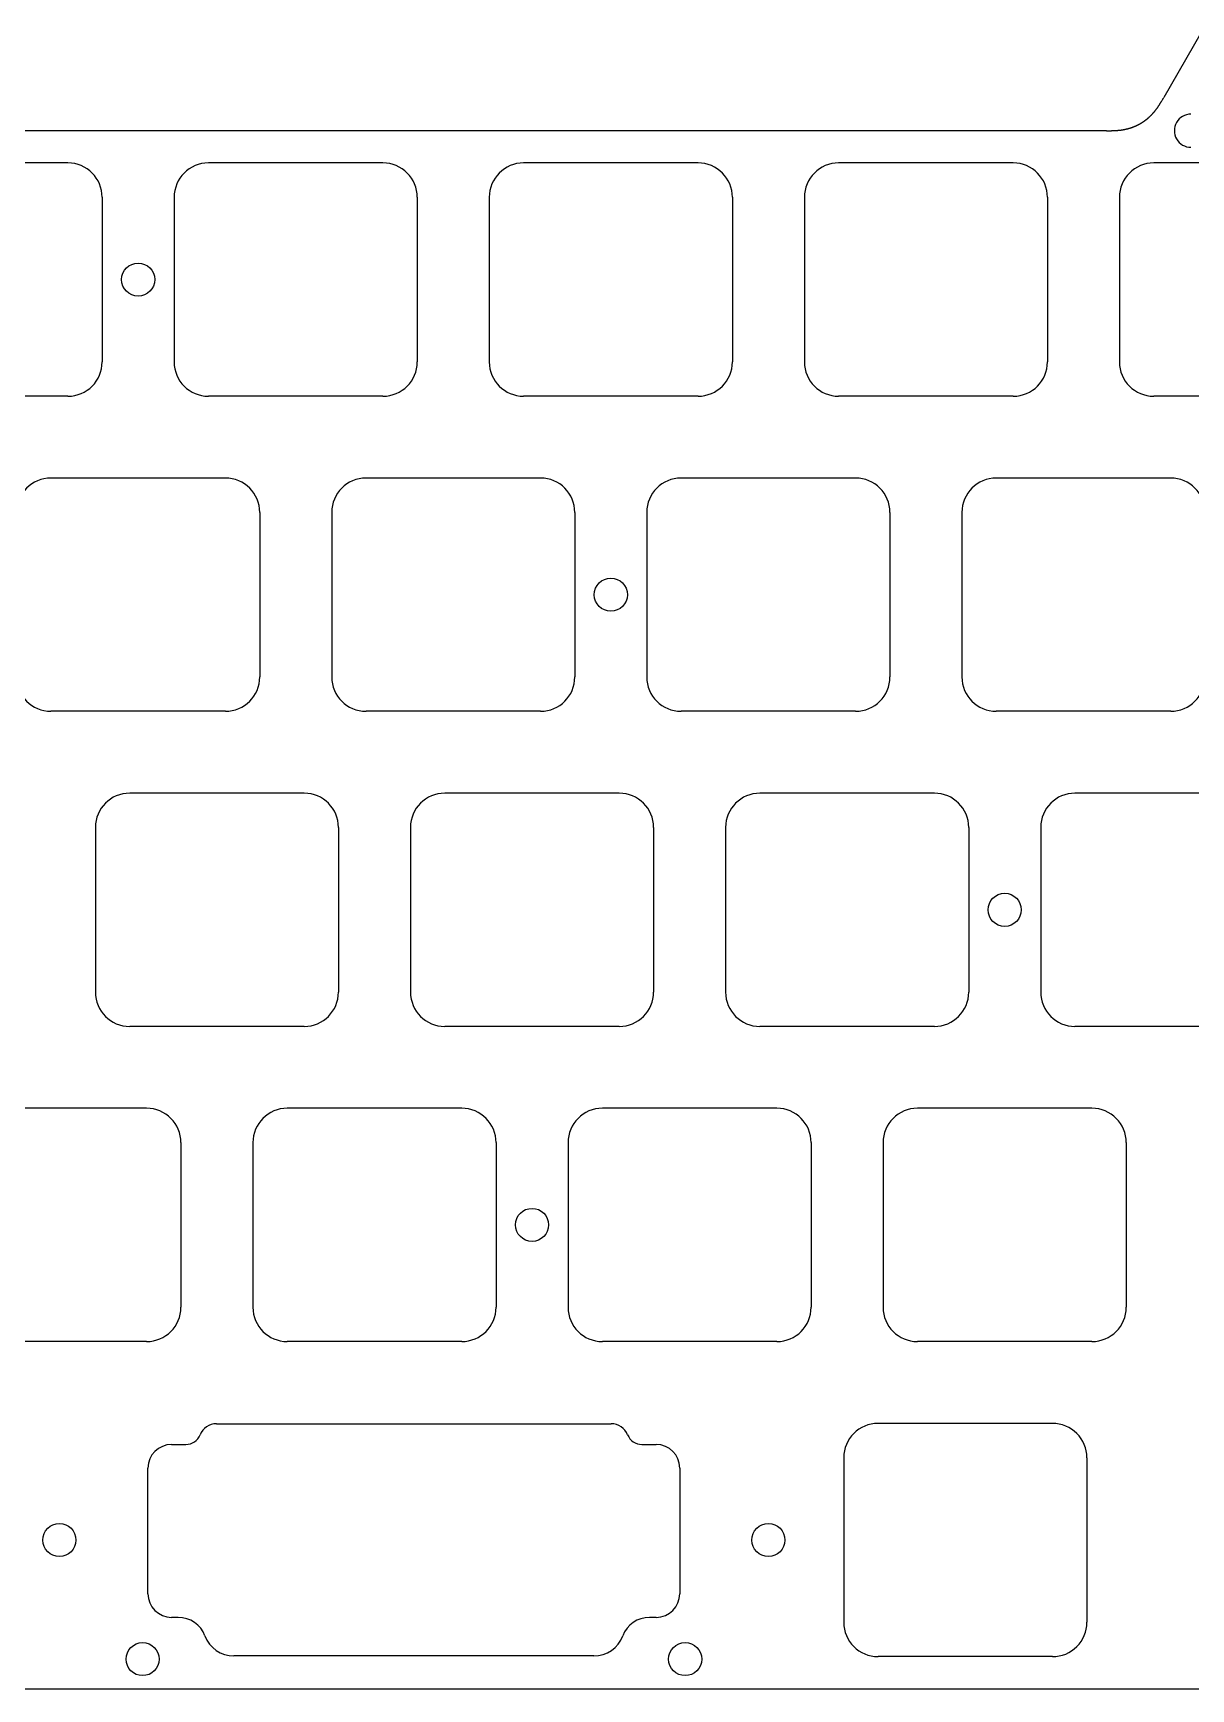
# Model space of a CAD drawing. Header units: millimetres. Extents: x -9 to 276, y -92 to 16.
# Drawn here: x 60.3 to 130.3, y -85.2 to 14.9 of the extents above; entities that cross this region are included whole.
import ezdxf

# ---------------------------------------------------------------- set-up
doc = ezdxf.new("R2010")
doc.units = ezdxf.units.MM
doc.layers.add('Edge.Cuts', color=53, linetype='CONTINUOUS', true_color=0xc8a339)

msp = doc.modelspace()

# ---------------------------------------------------------------- linework, layer by layer
at = {"layer": 'Edge.Cuts', "linetype": 'CONTINUOUS'}
for p, q in [((130.925129, 14.9), (128.673462, 11)), ((127.981266, 10.003367), (127.992253, 10.015166)), ((127.992253, 10.015166), (128.003208, 10.027046)), ((128.003208, 10.027046), (128.014131, 10.03901)), ((128.014131, 10.03901), (128.025024, 10.051058)), ((128.025024, 10.051058), (128.035888, 10.063193)), ((128.035888, 10.063193), (128.046723, 10.075416)), ((128.046723, 10.075416), (128.057532, 10.087729)), ((128.057532, 10.087729), (128.068315, 10.100134)), ((128.068315, 10.100134), (128.079074, 10.112632)), ((128.079074, 10.112632), (128.089811, 10.125226)), ((128.089811, 10.125226), (128.100526, 10.137918)), ((128.100526, 10.137918), (128.111221, 10.15071)), ((128.111221, 10.15071), (128.121898, 10.163604)), ((128.121898, 10.163604), (128.132559, 10.176603)), ((128.132559, 10.176603), (128.143204, 10.189709)), ((128.143204, 10.189709), (128.153837, 10.202926)), ((128.153837, 10.202926), (128.164458, 10.216255)), ((128.164458, 10.216255), (128.17507, 10.229701)), ((128.17507, 10.229701), (128.185675, 10.243266)), ((128.185675, 10.243266), (128.196275, 10.256954)), ((128.196275, 10.256954), (128.206872, 10.270768)), ((128.206872, 10.270768), (128.21747, 10.284713)), ((128.21747, 10.284713), (128.228069, 10.298793)), ((128.228069, 10.298793), (128.238674, 10.313011)), ((128.238674, 10.313011), (128.249287, 10.327374)), ((128.249287, 10.327374), (128.259912, 10.341886)), ((128.259912, 10.341886), (128.270551, 10.356552)), ((128.270551, 10.356552), (128.281208, 10.371379)), ((128.281208, 10.371379), (128.291888, 10.386373)), ((128.291888, 10.386373), (128.302594, 10.401541)), ((128.302594, 10.401541), (128.313331, 10.416891)), ((128.313331, 10.416891), (128.324103, 10.43243)), ((128.324103, 10.43243), (128.334918, 10.448169)), ((128.334918, 10.448169), (128.345779, 10.464116)), ((128.345779, 10.464116), (128.356694, 10.480284)), ((128.356694, 10.480284), (128.367671, 10.496683)), ((128.367671, 10.496683), (128.378715, 10.513327)), ((128.378715, 10.513327), (128.389838, 10.530232)), ((128.389838, 10.530232), (128.401048, 10.547414)), ((128.401048, 10.547414), (128.412357, 10.564892)), ((128.412357, 10.564892), (128.423777, 10.582688)), ((128.423777, 10.582688), (128.435323, 10.600826)), ((128.435323, 10.600826), (128.447011, 10.619335)), ((128.447011, 10.619335), (128.458861, 10.638248)), ((128.458861, 10.638248), (128.470896, 10.657604)), ((128.470896, 10.657604), (128.483142, 10.67745)), ((128.483142, 10.67745), (128.495632, 10.697841)), ((128.495632, 10.697841), (128.508406, 10.718846)), ((128.508406, 10.718846), (128.521514, 10.74055)), ((128.521514, 10.74055), (128.535019, 10.763064)), ((128.535019, 10.763064), (128.549006, 10.786532)), ((128.549006, 10.786532), (128.563586, 10.811149)), ((128.563586, 10.811149), (128.578924, 10.837196)), ((128.578924, 10.837196), (128.595266, 10.865098)), ((128.595266, 10.865098), (128.613018, 10.89556)), ((128.613018, 10.89556), (128.632962, 10.929928)), ((128.632962, 10.929928), (128.657009, 10.971507)), ((128.657009, 10.971507), (128.673462, 11)), ((125.714859, 9.008549), (125.726824, 9.009146)), ((125.726824, 9.009146), (125.738811, 9.009769)), ((125.738811, 9.009769), (125.750817, 9.01042)), ((125.750817, 9.01042), (125.762844, 9.011099)), ((125.762844, 9.011099), (125.774891, 9.011808)), ((125.774891, 9.011808), (125.786959, 9.012545)), ((125.786959, 9.012545), (125.799046, 9.013313)), ((125.799046, 9.013313), (125.811154, 9.014112)), ((125.811154, 9.014112), (125.823282, 9.014942)), ((125.823282, 9.014942), (125.835429, 9.015804)), ((125.835429, 9.015804), (125.847597, 9.016698)), ((125.847597, 9.016698), (125.859784, 9.017625)), ((125.859784, 9.017625), (125.871992, 9.018586)), ((125.871992, 9.018586), (125.884219, 9.019582)), ((125.884219, 9.019582), (125.896465, 9.020612)), ((125.896465, 9.020612), (125.908732, 9.021678)), ((125.908732, 9.021678), (125.921018, 9.02278)), ((125.921018, 9.02278), (125.933324, 9.023919)), ((125.933324, 9.023919), (125.945649, 9.025095)), ((125.945649, 9.025095), (125.957994, 9.026309)), ((125.957994, 9.026309), (125.970358, 9.027562)), ((125.970358, 9.027562), (125.982741, 9.028854)), ((125.982741, 9.028854), (125.995144, 9.030185)), ((125.995144, 9.030185), (126.007566, 9.031557)), ((126.007566, 9.031557), (126.020007, 9.03297)), ((126.020007, 9.03297), (126.032467, 9.034424)), ((126.032467, 9.034424), (126.044947, 9.035921)), ((126.044947, 9.035921), (126.057445, 9.03746)), ((126.057445, 9.03746), (126.069963, 9.039043)), ((126.069963, 9.039043), (126.082499, 9.040669)), ((126.082499, 9.040669), (126.095055, 9.042341)), ((126.095055, 9.042341), (126.107629, 9.044057)), ((126.107629, 9.044057), (126.120222, 9.045819)), ((126.120222, 9.045819), (126.132834, 9.047627)), ((126.132834, 9.047627), (126.145464, 9.049483)), ((126.145464, 9.049483), (126.158113, 9.051386)), ((126.158113, 9.051386), (126.17078, 9.053337)), ((126.17078, 9.053337), (126.183467, 9.055337)), ((126.183467, 9.055337), (126.196171, 9.057386)), ((126.196171, 9.057386), (126.208894, 9.059485)), ((126.208894, 9.059485), (126.221636, 9.061635)), ((126.221636, 9.061635), (126.234395, 9.063836)), ((126.234395, 9.063836), (126.247173, 9.066089)), ((126.247173, 9.066089), (126.259969, 9.068394)), ((126.259969, 9.068394), (126.272784, 9.070753)), ((126.272784, 9.070753), (126.285616, 9.073164)), ((126.285616, 9.073164), (126.298466, 9.07563)), ((126.298466, 9.07563), (126.311335, 9.078151)), ((126.311335, 9.078151), (126.324221, 9.080728)), ((126.324221, 9.080728), (126.337126, 9.08336)), ((126.337126, 9.08336), (126.350048, 9.086049)), ((126.350048, 9.086049), (126.362988, 9.088795)), ((126.362988, 9.088795), (126.375945, 9.091598)), ((126.375945, 9.091598), (126.388921, 9.094461)), ((126.388921, 9.094461), (126.401914, 9.097382)), ((126.401914, 9.097382), (126.414924, 9.100363)), ((126.414924, 9.100363), (126.427952, 9.103404)), ((126.427952, 9.103404), (126.440998, 9.106506)), ((126.440998, 9.106506), (126.454061, 9.109669)), ((126.454061, 9.109669), (126.467141, 9.112894)), ((126.467141, 9.112894), (126.480239, 9.116182)), ((126.480239, 9.116182), (126.493354, 9.119534)), ((126.493354, 9.119534), (126.506486, 9.122949)), ((126.506486, 9.122949), (126.519635, 9.126428)), ((126.519635, 9.126428), (126.532802, 9.129973)), ((126.532802, 9.129973), (126.545985, 9.133583)), ((126.545985, 9.133583), (126.559186, 9.137259)), ((126.559186, 9.137259), (126.572403, 9.141002)), ((126.572403, 9.141002), (126.585637, 9.144813)), ((126.585637, 9.144813), (126.598889, 9.148692)), ((126.598889, 9.148692), (126.612157, 9.152639)), ((126.612157, 9.152639), (126.625441, 9.156656)), ((126.625441, 9.156656), (126.638743, 9.160742)), ((126.638743, 9.160742), (126.652061, 9.164899)), ((126.652061, 9.164899), (126.665396, 9.169127)), ((126.665396, 9.169127), (126.678747, 9.173427)), ((126.678747, 9.173427), (126.692114, 9.177799)), ((126.692114, 9.177799), (126.705498, 9.182244)), ((126.705498, 9.182244), (126.718899, 9.186762)), ((126.718899, 9.186762), (126.732316, 9.191354)), ((126.732316, 9.191354), (126.745749, 9.196021)), ((126.745749, 9.196021), (126.759198, 9.200763)), ((126.759198, 9.200763), (126.772663, 9.205581)), ((126.772663, 9.205581), (126.786145, 9.210476)), ((126.786145, 9.210476), (126.793542, 9.213192)), ((126.793542, 9.213192), (126.80093, 9.215925)), ((126.80093, 9.215925), (126.80831, 9.218677)), ((126.80831, 9.218677), (126.815681, 9.221447)), ((126.815681, 9.221447), (126.823044, 9.224236)), ((126.823044, 9.224236), (126.830398, 9.227042)), ((126.830398, 9.227042), (126.837744, 9.229867)), ((126.837744, 9.229867), (126.845081, 9.232709)), ((126.845081, 9.232709), (126.85241, 9.23557)), ((126.85241, 9.23557), (126.85973, 9.238449)), ((126.85973, 9.238449), (126.867041, 9.241346)), ((126.867041, 9.241346), (126.874343, 9.244261)), ((126.874343, 9.244261), (126.881637, 9.247194)), ((126.881637, 9.247194), (126.888922, 9.250146)), ((126.888922, 9.250146), (126.896199, 9.253115)), ((126.896199, 9.253115), (126.903466, 9.256102)), ((126.903466, 9.256102), (126.910725, 9.259107)), ((126.910725, 9.259107), (126.917975, 9.26213)), ((126.917975, 9.26213), (126.925216, 9.265172)), ((126.925216, 9.265172), (126.932448, 9.268231)), ((126.932448, 9.268231), (126.939671, 9.271308)), ((126.939671, 9.271308), (126.946886, 9.274403)), ((126.946886, 9.274403), (126.954091, 9.277516)), ((126.954091, 9.277516), (126.961288, 9.280647)), ((126.961288, 9.280647), (126.968475, 9.283795)), ((126.968475, 9.283795), (126.975654, 9.286962)), ((126.975654, 9.286962), (126.982823, 9.290147)), ((126.982823, 9.290147), (126.989983, 9.293349)), ((126.989983, 9.293349), (126.997134, 9.296569)), ((126.997134, 9.296569), (127.004277, 9.299807)), ((127.004277, 9.299807), (127.011409, 9.303063)), ((127.011409, 9.303063), (127.018533, 9.306337)), ((127.018533, 9.306337), (127.025648, 9.309628)), ((127.025648, 9.309628), (127.032753, 9.312937)), ((127.032753, 9.312937), (127.039849, 9.316264)), ((127.039849, 9.316264), (127.046936, 9.319609)), ((127.046936, 9.319609), (127.054014, 9.322971)), ((127.054014, 9.322971), (127.061082, 9.326351)), ((127.061082, 9.326351), (127.068141, 9.329749)), ((127.068141, 9.329749), (127.07519, 9.333165)), ((127.07519, 9.333165), (127.08223, 9.336598)), ((127.08223, 9.336598), (127.089261, 9.340049)), ((127.089261, 9.340049), (127.096282, 9.343517)), ((127.096282, 9.343517), (127.103294, 9.347003)), ((127.103294, 9.347003), (127.110296, 9.350507)), ((127.110296, 9.350507), (127.117289, 9.354029)), ((127.117289, 9.354029), (127.124272, 9.357567)), ((127.124272, 9.357567), (127.131246, 9.361124)), ((127.131246, 9.361124), (127.13821, 9.364698)), ((127.13821, 9.364698), (127.145165, 9.36829)), ((127.145165, 9.36829), (127.15211, 9.371899)), ((127.15211, 9.371899), (127.159045, 9.375526)), ((127.159045, 9.375526), (127.165971, 9.37917)), ((127.165971, 9.37917), (127.172886, 9.382831)), ((127.172886, 9.382831), (127.179793, 9.386511)), ((127.179793, 9.386511), (127.186689, 9.390207)), ((127.186689, 9.390207), (127.193576, 9.393921)), ((127.193576, 9.393921), (127.200452, 9.397653)), ((127.200452, 9.397653), (127.207319, 9.401402)), ((127.207319, 9.401402), (127.214176, 9.405168)), ((127.214176, 9.405168), (127.221024, 9.408952)), ((127.221024, 9.408952), (127.227861, 9.412753)), ((127.227861, 9.412753), (127.234689, 9.416572)), ((127.234689, 9.416572), (127.241506, 9.420407)), ((127.241506, 9.420407), (127.248314, 9.424261)), ((127.248314, 9.424261), (127.255111, 9.428131)), ((127.255111, 9.428131), (127.261899, 9.432019)), ((127.261899, 9.432019), (127.268676, 9.435924)), ((127.268676, 9.435924), (127.275443, 9.439846)), ((127.275443, 9.439846), (127.282201, 9.443786)), ((127.282201, 9.443786), (127.288948, 9.447743)), ((127.288948, 9.447743), (127.295685, 9.451717)), ((127.295685, 9.451717), (127.302412, 9.455709)), ((127.302412, 9.455709), (127.309129, 9.459717)), ((127.309129, 9.459717), (127.315835, 9.463743)), ((127.315835, 9.463743), (127.322532, 9.467786)), ((127.322532, 9.467786), (127.329217, 9.471846)), ((127.329217, 9.471846), (127.335893, 9.475924)), ((127.335893, 9.475924), (127.342559, 9.480018)), ((127.342559, 9.480018), (127.349214, 9.48413)), ((127.349214, 9.48413), (127.355859, 9.488258)), ((127.355859, 9.488258), (127.362493, 9.492404)), ((127.362493, 9.492404), (127.369117, 9.496567)), ((127.369117, 9.496567), (127.375731, 9.500747)), ((127.375731, 9.500747), (127.382334, 9.504944)), ((127.382334, 9.504944), (127.388926, 9.509158)), ((127.388926, 9.509158), (127.395508, 9.513389)), ((127.395508, 9.513389), (127.40208, 9.517637)), ((127.40208, 9.517637), (127.408641, 9.521903)), ((127.408641, 9.521903), (127.415192, 9.526185)), ((127.415192, 9.526185), (127.421732, 9.530484)), ((127.421732, 9.530484), (127.428261, 9.5348)), ((127.428261, 9.5348), (127.43478, 9.539133)), ((127.43478, 9.539133), (127.441288, 9.543483)), ((127.441288, 9.543483), (127.447785, 9.54785)), ((127.447785, 9.54785), (127.454272, 9.552233)), ((127.454272, 9.552233), (127.460747, 9.556634)), ((127.460747, 9.556634), (127.467213, 9.561051)), ((127.467213, 9.561051), (127.473667, 9.565486)), ((127.473667, 9.565486), (127.480111, 9.569937)), ((127.480111, 9.569937), (127.486543, 9.574405)), ((127.486543, 9.574405), (127.492965, 9.57889)), ((127.492965, 9.57889), (127.499376, 9.583391)), ((127.499376, 9.583391), (127.505776, 9.58791)), ((127.505776, 9.58791), (127.512165, 9.592445)), ((127.512165, 9.592445), (127.518544, 9.596997)), ((127.518544, 9.596997), (127.524911, 9.601566)), ((127.524911, 9.601566), (127.531267, 9.606151)), ((127.531267, 9.606151), (127.537612, 9.610753)), ((127.537612, 9.610753), (127.543947, 9.615372)), ((127.543947, 9.615372), (127.55027, 9.620008)), ((127.55027, 9.620008), (127.556582, 9.62466)), ((127.556582, 9.62466), (127.562883, 9.629329)), ((127.562883, 9.629329), (127.569173, 9.634014)), ((127.569173, 9.634014), (127.575451, 9.638717)), ((127.575451, 9.638717), (127.581719, 9.643435)), ((127.581719, 9.643435), (127.587975, 9.648171)), ((127.587975, 9.648171), (127.59422, 9.652923)), ((127.59422, 9.652923), (127.600454, 9.657691)), ((127.600454, 9.657691), (127.606676, 9.662476)), ((127.606676, 9.662476), (127.612888, 9.667278)), ((127.612888, 9.667278), (127.619088, 9.672096)), ((127.619088, 9.672096), (127.625276, 9.676931)), ((127.625276, 9.676931), (127.631453, 9.681782)), ((127.631453, 9.681782), (127.637619, 9.68665)), ((127.637619, 9.68665), (127.643774, 9.691534)), ((127.643774, 9.691534), (127.649916, 9.696434)), ((127.649916, 9.696434), (127.656048, 9.701351)), ((127.656048, 9.701351), (127.662168, 9.706285)), ((127.662168, 9.706285), (127.668276, 9.711235)), ((127.668276, 9.711235), (127.674373, 9.716201)), ((127.674373, 9.716201), (127.680459, 9.721184)), ((127.680459, 9.721184), (127.686533, 9.726183)), ((127.686533, 9.726183), (127.692595, 9.731198)), ((127.692595, 9.731198), (127.698645, 9.73623)), ((127.698645, 9.73623), (127.704684, 9.741278)), ((127.704684, 9.741278), (127.710712, 9.746342)), ((127.710712, 9.746342), (127.716727, 9.751423)), ((127.716727, 9.751423), (127.722731, 9.75652)), ((127.722731, 9.75652), (127.728723, 9.761633)), ((127.728723, 9.761633), (127.734704, 9.766763)), ((127.734704, 9.766763), (127.740672, 9.771909)), ((127.740672, 9.771909), (127.746629, 9.777071)), ((127.746629, 9.777071), (127.752574, 9.782249)), ((127.752574, 9.782249), (127.758507, 9.787443)), ((127.758507, 9.787443), (127.764428, 9.792654)), ((127.764428, 9.792654), (127.770338, 9.797881)), ((127.770338, 9.797881), (127.776235, 9.803124)), ((127.776235, 9.803124), (127.78212, 9.808383)), ((127.78212, 9.808383), (127.787994, 9.813658)), ((127.787994, 9.813658), (127.793855, 9.818949)), ((127.793855, 9.818949), (127.799705, 9.824257)), ((127.799705, 9.824257), (127.805542, 9.82958)), ((127.805542, 9.82958), (127.811367, 9.834919)), ((127.811367, 9.834919), (127.811875, 9.835386)), ((127.811875, 9.835386), (127.823466, 9.846097)), ((127.823466, 9.846097), (127.835011, 9.856873)), ((127.835011, 9.856873), (127.846511, 9.867716)), ((127.846511, 9.867716), (127.857966, 9.878626)), ((127.857966, 9.878626), (127.869377, 9.889605)), ((127.869377, 9.889605), (127.880745, 9.900653)), ((127.880745, 9.900653), (127.892071, 9.911771)), ((127.892071, 9.911771), (127.903355, 9.92296)), ((127.903355, 9.92296), (127.914599, 9.934222)), ((127.914599, 9.934222), (127.925804, 9.945556)), ((127.925804, 9.945556), (127.93697, 9.956965)), ((127.93697, 9.956965), (127.948098, 9.968449)), ((127.948098, 9.968449), (127.959189, 9.98001)), ((127.959189, 9.98001), (127.970245, 9.991649)), ((127.970245, 9.991649), (127.981266, 10.003367)), ((125.209361, 9), (36.715638, 9)), ((125.209361, 9), (125.253561, 9.000006)), ((125.253561, 9.000006), (125.298122, 9.000051)), ((125.298122, 9.000051), (125.320537, 9.0001)), ((125.320537, 9.0001), (125.343041, 9.000173)), ((125.343041, 9.000173), (125.365633, 9.000275)), ((125.365633, 9.000275), (125.388313, 9.000411)), ((125.388313, 9.000411), (125.411082, 9.000585)), ((125.411082, 9.000585), (125.433937, 9.000803)), ((125.433937, 9.000803), (125.456879, 9.001069)), ((125.456879, 9.001069), (125.479908, 9.001387)), ((125.479908, 9.001387), (125.503023, 9.001764)), ((125.503023, 9.001764), (125.526223, 9.002203)), ((125.526223, 9.002203), (125.549509, 9.00271)), ((125.549509, 9.00271), (125.572879, 9.003289)), ((125.572879, 9.003289), (125.596334, 9.003945)), ((125.596334, 9.003945), (125.608093, 9.004303)), ((125.608093, 9.004303), (125.619873, 9.004683)), ((125.619873, 9.004683), (125.631673, 9.005084)), ((125.631673, 9.005084), (125.643495, 9.005507)), ((125.643495, 9.005507), (125.655337, 9.005953)), ((125.655337, 9.005953), (125.6672, 9.006423)), ((125.6672, 9.006423), (125.679084, 9.006917)), ((125.679084, 9.006917), (125.690988, 9.007436)), ((125.690988, 9.007436), (125.702913, 9.00798)), ((125.702913, 9.00798), (125.714859, 9.008549)), ((62.425, 7.05), (51.875, 7.05)), ((81.475, 7.05), (70.925, 7.05)), ((100.525, 7.05), (89.975, 7.05)), ((119.575, 7.05), (109.025, 7.05)), ((138.625, 7.05), (128.075, 7.05)), ((64.5, 4.975), (64.5, -4.975)), ((68.85, 4.975), (68.85, -4.975)), ((83.55, 4.975), (83.55, -4.975)), ((87.9, 4.975), (87.9, -4.975)), ((102.6, 4.975), (102.6, -4.975)), ((106.95, 4.975), (106.95, -4.975)), ((121.65, 4.975), (121.65, -4.975)), ((126, 4.975), (126, -4.975)), ((62.425, -7.05), (51.875, -7.05)), ((81.475, -7.05), (70.925, -7.05)), ((100.525, -7.05), (89.975, -7.05)), ((119.575, -7.05), (109.025, -7.05)), ((138.625, -7.05), (128.075, -7.05)), ((71.95, -12), (61.4, -12)), ((91, -12), (80.45, -12)), ((110.05, -12), (99.5, -12)), ((129.1, -12), (118.55, -12)), ((74.025, -14.075), (74.025, -24.025)), ((78.375, -14.075), (78.375, -24.025)), ((93.075, -14.075), (93.075, -24.025)), ((97.425, -14.075), (97.425, -24.025)), ((112.125, -14.075), (112.125, -24.025)), ((116.475, -14.075), (116.475, -24.025)), ((71.95, -26.1), (61.4, -26.1)), ((91, -26.1), (80.45, -26.1)), ((110.05, -26.1), (99.5, -26.1)), ((129.1, -26.1), (118.55, -26.1)), ((76.7125, -31.05), (66.1625, -31.05)), ((95.7625, -31.05), (85.2125, -31.05)), ((114.8125, -31.05), (104.2625, -31.05)), ((133.8625, -31.05), (123.3125, -31.05)), ((64.0875, -33.125), (64.0875, -43.075)), ((78.7875, -33.125), (78.7875, -43.075)), ((83.1375, -33.125), (83.1375, -43.075)), ((97.8375, -33.125), (97.8375, -43.075)), ((102.1875, -33.125), (102.1875, -43.075)), ((116.8875, -33.125), (116.8875, -43.075)), ((121.2375, -33.125), (121.2375, -43.075)), ((76.7125, -45.15), (66.1625, -45.15)), ((95.7625, -45.15), (85.2125, -45.15)), ((114.8125, -45.15), (104.2625, -45.15)), ((133.8625, -45.15), (123.3125, -45.15)), ((67.1875, -50.1), (56.6375, -50.1)), ((86.2375, -50.1), (75.6875, -50.1)), ((105.2875, -50.1), (94.7375, -50.1)), ((124.3375, -50.1), (113.7875, -50.1)), ((69.2625, -52.175), (69.2625, -62.125)), ((73.6125, -52.175), (73.6125, -62.125)), ((88.3125, -52.175), (88.3125, -62.125)), ((92.6625, -52.175), (92.6625, -62.125)), ((107.3625, -52.175), (107.3625, -62.125)), ((111.7125, -52.175), (111.7125, -62.125)), ((126.4125, -52.175), (126.4125, -62.125)), ((67.1875, -64.2), (56.6375, -64.2)), ((86.2375, -64.2), (75.6875, -64.2)), ((105.2875, -64.2), (94.7375, -64.2)), ((124.3375, -64.2), (113.7875, -64.2)), ((48.621888, -85.2), (218.078111, -85.2))]:
    msp.add_line(p, q, dxfattribs=at)
at = {"layer": 'Edge.Cuts', "linetype": 'Continuous'}
for p, q in [((71.41593, -69.1724), (95.27117, -69.1724)), ((121.95625, -69.15), (111.406249, -69.15)), ((68.69311, -70.42456), (69.55872, -70.42456)), ((97.12838, -70.42456), (97.99399, -70.42456)), ((67.26811, -79.45044), (67.26811, -71.84956)), ((99.41899, -71.84956), (99.41899, -79.45044)), ((109.33125, -71.225), (109.33125, -81.175001)), ((124.03125, -71.225), (124.03125, -81.175)), ((69.09715, -80.87544), (68.69311, -80.87544)), ((97.99399, -80.87544), (97.58995, -80.87544)), ((94.21905, -83.21191), (72.46805, -83.21191)), ((121.95625, -83.25), (111.40625, -83.25))]:
    msp.add_line(p, q, dxfattribs=at)
at = {"layer": 'Edge.Cuts'}
for centre in [(66.675, 0), (95.25, -19.05), (119.0625, -38.1), (90.4875, -57.15), (61.9125, -76.2), (104.775, -76.2), (66.94375, -83.4), (99.74375, -83.4)]:
    msp.add_circle(centre, 1, dxfattribs=at)
for centre, radius, start, end in [((130.31876, 8.999999), 0.999999, -270.00011459, -89.99988541), ((62.425, 4.975), 2.075, 0, 90), ((70.925, 4.975), 2.075, 90, 180), ((81.475, 4.975), 2.075, 0, 90), ((89.975, 4.975), 2.075, 90, 180), ((100.525, 4.975), 2.075, 0, 90), ((109.025, 4.975), 2.075, 90, 180), ((119.575, 4.975), 2.075, 0, 90), ((128.075, 4.975), 2.075, 90, 180), ((62.425, -4.975), 2.075, -90, 0), ((70.925, -4.975), 2.075, -180, -90), ((81.475, -4.975), 2.075, -90, 0), ((89.975, -4.975), 2.075, -180, -90), ((100.525, -4.975), 2.075, -90, 0), ((109.025, -4.975), 2.075, -180, -90), ((119.575, -4.975), 2.075, -90, 0), ((128.075, -4.975), 2.075, -180, -90), ((61.4, -14.075), 2.075, 90, 180), ((71.95, -14.075), 2.075, 0, 90), ((80.45, -14.075), 2.075, 90, 180), ((91, -14.075), 2.075, 0, 90), ((99.5, -14.075), 2.075, 90, 180), ((110.05, -14.075), 2.075, 0, 90), ((118.55, -14.075), 2.075, 90, 180), ((129.1, -14.075), 2.075, 0, 90), ((61.4, -24.025), 2.075, -180, -90), ((71.95, -24.025), 2.075, -90, 0), ((80.45, -24.025), 2.075, -180, -90), ((91, -24.025), 2.075, -90, 0), ((99.5, -24.025), 2.075, -180, -90), ((110.05, -24.025), 2.075, -90, 0), ((118.55, -24.025), 2.075, -180, -90), ((129.1, -24.025), 2.075, -90, 0), ((66.1625, -33.125), 2.075, 90, 180), ((76.7125, -33.125), 2.075, 0, 90), ((85.2125, -33.125), 2.075, 90, 180), ((95.7625, -33.125), 2.075, 0, 90), ((104.2625, -33.125), 2.075, 90, 180), ((114.8125, -33.125), 2.075, 0, 90), ((123.3125, -33.125), 2.075, 90, 180), ((66.1625, -43.075), 2.075, -180, -90), ((76.7125, -43.075), 2.075, -90, 0), ((85.2125, -43.075), 2.075, -180, -90), ((95.7625, -43.075), 2.075, -90, 0), ((104.2625, -43.075), 2.075, -180, -90), ((114.8125, -43.075), 2.075, -90, 0), ((123.3125, -43.075), 2.075, -180, -90), ((67.1875, -52.175), 2.075, 0, 90), ((75.6875, -52.175), 2.075, 90, 180), ((86.2375, -52.175), 2.075, 0, 90), ((94.7375, -52.175), 2.075, 90, 180), ((105.2875, -52.175), 2.075, 0, 90), ((113.7875, -52.175), 2.075, 90, 180), ((124.3375, -52.175), 2.075, 0, 90), ((67.1875, -62.125), 2.075, -90, 0), ((75.6875, -62.125), 2.075, -180, -90), ((86.2375, -62.125), 2.075, -90, 0), ((94.7375, -62.125), 2.075, -180, -90), ((105.2875, -62.125), 2.075, -90, 0), ((113.7875, -62.125), 2.075, -180, -90), ((124.3375, -62.125), 2.075, -90, 0), ((69.55872, -69.49615), 0.928411, 270, 337.97729805), ((71.41595, -70.2474), 1.075006, 90.00106597, 157.97610066), ((95.27115, -70.2474), 1.075, 22.02389934, 89.99893403), ((97.12835, -69.4961), 0.92846, 202.02625676, 270.00185132), ((111.4063, -71.225), 2.07505, 90.0014082, 180), ((121.9563, -71.225), 2.075, 0, 90.00138062), ((68.69311, -71.84956), 1.425, 90, 180), ((97.99399, -71.84956), 1.425, 0, 90), ((68.69311, -79.45044), 1.425, 180, 270), ((97.99395, -79.4504), 1.42504, 270.00160826, 359.99839174), ((69.09716, -82.60037), 1.72493, 20.54597615, 90.00033216), ((97.58995, -82.6004), 1.724938, 90, 159.45340178), ((72.46806, -81.33696), 1.87495, 200.54592343, 269.99969441), ((94.21905, -81.337), 1.874943, 270, 339.45493501), ((111.4063, -81.175), 2.075, 180.00002761, 269.99861938), ((121.9563, -81.175), 2.07495, 269.99861935, 0)]:
    msp.add_arc(centre, radius, start, end, dxfattribs=at)

doc.saveas('drawing.dxf')
